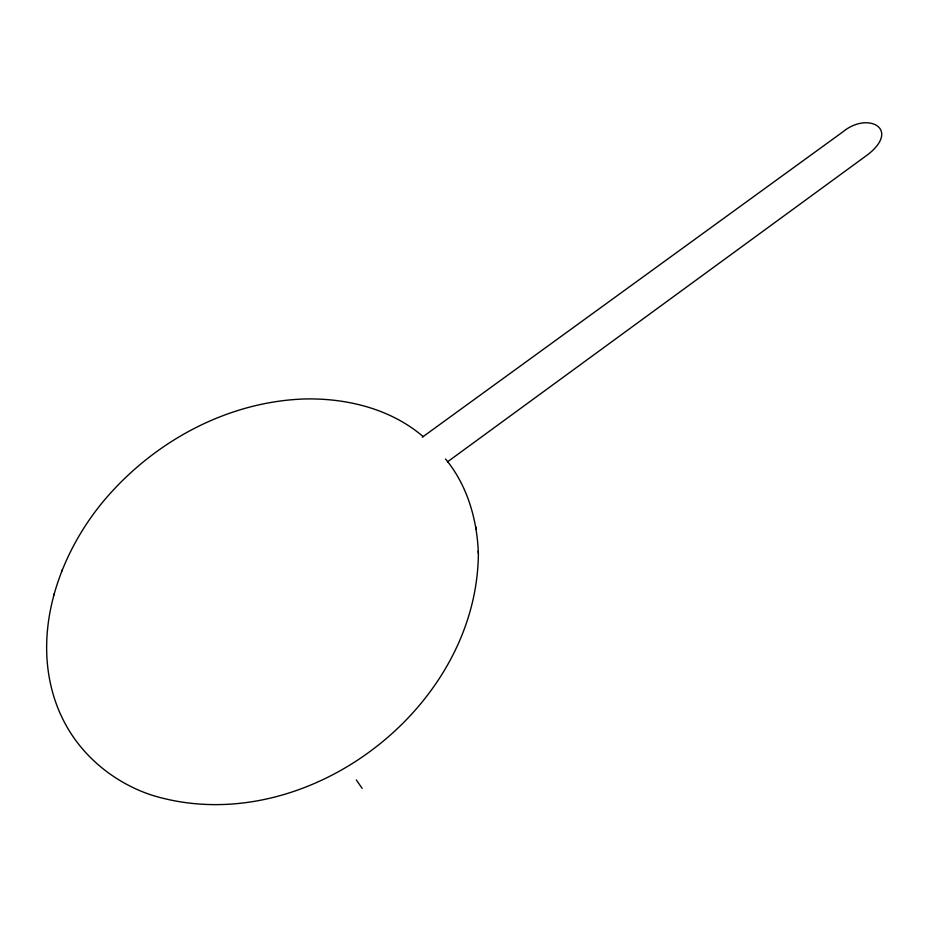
<?xml version="1.0" encoding="UTF-8"?>
<svg xmlns="http://www.w3.org/2000/svg" width="928" height="928" viewBox="0 0 928 928"><rect width="100%" height="100%" fill="white"/><g stroke="black" fill="none" stroke-linecap="round" stroke-linejoin="round"><path stroke-width="1.39" d="M478.152 551.186L478.372 553.436C477.317 710.732 301.925 842.056 150.962 794.89L148.666 794.09C110.71 780.622 78.08 752.596 61.236 715.755L60.134 713.47C29.081 642.744 55.228 560.106 102.103 502.848C151.612 442.911 225.748 401.778 304.14 398.982L305.904 398.936C347.548 398.263 391.048 409.039 423.156 436.601M53.592 595.532L54.218 593.665M61.724 571.381L62.269 569.757M447.435 461.889L867.889 154.547C900.81 128.76 867.819 111.314 843.123 131.683L422.333 437.181M445.51 458.977C467.364 485.286 477.154 519.657 478.372 553.436M356.306 779.938L362.152 788.382M475.797 526.675L476.029 529.041"/></g></svg>
